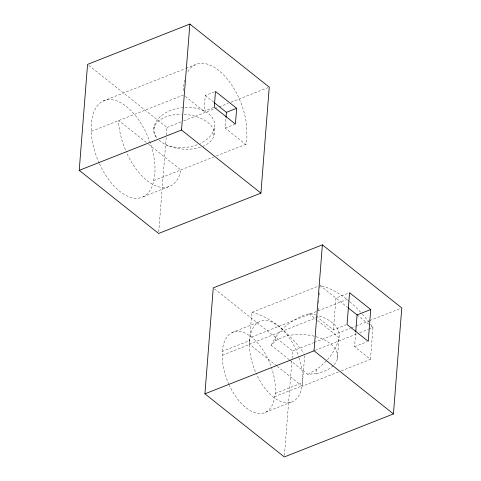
<?xml version="1.0" encoding="UTF-8"?>
<svg xmlns="http://www.w3.org/2000/svg" width="481" height="481" viewBox="0 0 481 481"><rect width="100%" height="100%" fill="white"/><g stroke="black" fill="none" stroke-linecap="round" stroke-linejoin="round"><path stroke-width="0.36" stroke-dasharray="2.4 1.8" d="M213.889 135.546L214.49 122.859A29.894 19.643 -5.6 0 0 195.965 108.135L188.275 107.275L180.321 107.792A31.145 20.461 -5.6 0 0 156.109 121.561C153.144 126.629 153 133.61 157.059 138.101M153.932 128.03L154.034 126.756M158.736 231.968L166.312 135.702M166.366 134.957L166.955 127.495L88.149 64.857M213.564 107.51L204.016 111.273L205.261 95.485L214.809 91.721M246.362 144.925L225.186 128.102L225.98 118.055M276.671 365.891L249.326 344.155L251.828 312.361L317.941 286.291M289.141 359.578L271.098 345.238L275.565 340.963L275.896 336.724C284.037 325.661 295.701 317.201 309.061 313.732A34.602 19.847 4.5 0 1 315.668 314.947M284.439 455.459L292.015 359.187M292.075 358.441L292.658 350.98L214.442 288.81M338.45 371.957L302.26 386.225L304.762 354.431M317.646 315.783L317.526 317.262L333.405 329.882L346.368 324.771M318.055 310.606L318.284 307.648M318.632 303.216L318.867 300.258M319.276 295.081L319.504 292.123M319.859 287.686L320.033 285.474A112.464 59.71 68.5 0 1 349.314 301.292M289.724 360.041L307.768 374.386L316.462 373.472L316.799 369.234C327.423 361.508 336.315 350.643 339.003 337.53A34.602 19.847 4.5 0 0 317.779 315.506M333.405 329.882L335.912 298.094L348.869 292.983M337.337 358.724L339.003 337.53L317.28 320.268M341.233 370.857L370.46 359.331L354.581 346.711L355.687 332.666M370.46 359.331L372.961 327.543A112.464 59.71 68.5 0 0 370.538 324.206M184.806 80.074L183.399 87.38L183.465 90.843M271.356 367.237A43.254 22.962 68.5 0 1 275.258 393.446L273.635 401.875A43.254 22.962 68.5 0 1 229.323 385.263M299.116 357.918A43.254 22.962 68.5 0 1 302.537 382.69L300.914 391.119A43.254 22.962 68.5 0 1 255.982 373.136M214.478 128.102L212.404 133.291A31.145 20.461 -5.6 0 1 200.403 143.392M271.098 345.238L275.896 336.724M307.768 374.386L316.799 369.234M102.988 101.1L185.293 68.651M185.991 68.374L195.064 64.797M91.468 131.301L183.544 94.997L182.846 94.444M166.955 127.495L180.874 122.006M183.658 120.905L214.279 108.832M214.977 108.562L218.452 107.185M219.15 106.914L228.198 103.343M230.982 102.249L267.863 87.704M225.186 128.102L234.734 124.332M153.595 180.676L213.618 157.01M216.402 155.91L245.665 144.372L246.915 137.861L246.699 126.034A51.906 27.555 68.5 0 0 220.563 71.976A51.906 27.555 68.5 0 0 187.097 73.082M143.188 196.747L170.466 185.991M232.04 332.563L259.325 321.807M251.569 337.091L347.054 299.441M229.01 384.578A43.254 22.962 68.5 0 1 222.511 361.237L222.324 351.377L249.609 340.62A43.254 22.962 68.5 0 1 270.31 321.482A43.254 22.962 68.5 0 1 298.881 357.197M249.326 344.155L316.835 317.538M222.396 355.188L249.675 344.432M292.658 350.98L313.51 342.761M314.207 342.484L350.348 328.234M351.046 327.958L355.212 326.316M355.91 326.04L369.113 320.833M369.811 320.562L400.39 308.501M315.199 350.318L356.956 333.85M359.74 332.756L368.091 329.461M368.789 329.19L372.961 327.543L369.432 324.735M354.581 346.711L366.859 341.871M275.258 393.446L302.537 382.69M274.633 396.705L301.912 385.948M265.542 412.265L292.821 401.509M159.049 140.163C166.739 147.36 178.198 148.154 188.191 147.066A31.145 20.461 -5.6 0 0 197.859 144.492M205.261 95.485L213.492 102.032M185.293 96.392L204.016 111.273M146.296 142.436L118.753 120.545L118.825 124.759A51.906 27.555 68.5 0 0 126.449 152.351M148.641 144.3L180.874 169.919L180.183 173.521A51.906 27.555 68.5 0 1 126.756 153.036M320.033 285.474L347.673 307.443M357.082 314.923L368.843 324.266M309.061 313.732L316.69 319.799M277.26 366.354L302.26 386.225M249.609 340.62L249.789 350.481A43.254 22.962 68.5 0 0 255.393 371.759M99.477 163.793A51.906 27.555 68.5 0 0 152.898 184.277L154.846 174.164A51.906 27.555 68.5 0 0 150.066 142.43M99.164 163.107A51.906 27.555 68.5 0 1 91.546 135.516L91.33 123.683A51.906 27.555 68.5 0 1 115.584 100.529A51.906 27.555 68.5 0 1 149.813 141.715M184.109 114.394A30.279 17.364 4.5 0 1 212.386 127.465A30.279 17.364 4.5 0 1 203.12 146.236M200.517 147.204A30.279 17.364 4.5 0 1 165.65 144.691M156.06 137.067A30.279 17.364 4.5 0 1 181.223 114.31M251.828 312.361A112.464 59.71 68.5 0 1 303.962 353.307M316.113 336.7A34.602 19.847 4.5 0 1 333.796 365.133M333.321 365.62A34.602 19.847 4.5 0 1 316.462 373.472M275.565 340.963A34.602 19.847 4.5 0 1 314.712 336.321M349.873 301.767A112.464 59.71 68.5 0 1 361.85 313.54M362.331 314.081A112.464 59.71 68.5 0 1 368.897 322.036M222.324 351.377A43.254 22.962 68.5 0 1 242.574 332.094A43.254 22.962 68.5 0 1 271.104 366.522"/><path stroke-width="0.72" d="M79.221 170.358L87.56 64.388L189.863 24.05L269.258 87.157L260.918 193.121L158.616 233.459L79.221 170.358L181.517 130.02L260.918 193.121M181.517 130.02L189.863 24.05M226.034 117.34L226.431 112.314L214.081 102.501M204.924 393.843L213.263 287.878L322.384 244.847L401.779 307.954L393.44 413.925L284.319 456.95L204.924 393.843L314.045 350.817L393.44 413.925M236.664 108.279L235.419 124.068L214.243 107.239L215.488 91.456L236.664 108.279L226.431 112.314M314.045 350.817L322.384 244.847M355.742 331.926L357.082 314.923L348.262 307.906M370.725 309.542L368.224 341.33L347.048 324.507L349.549 292.713L370.725 309.542L357.082 314.923"/></g></svg>
